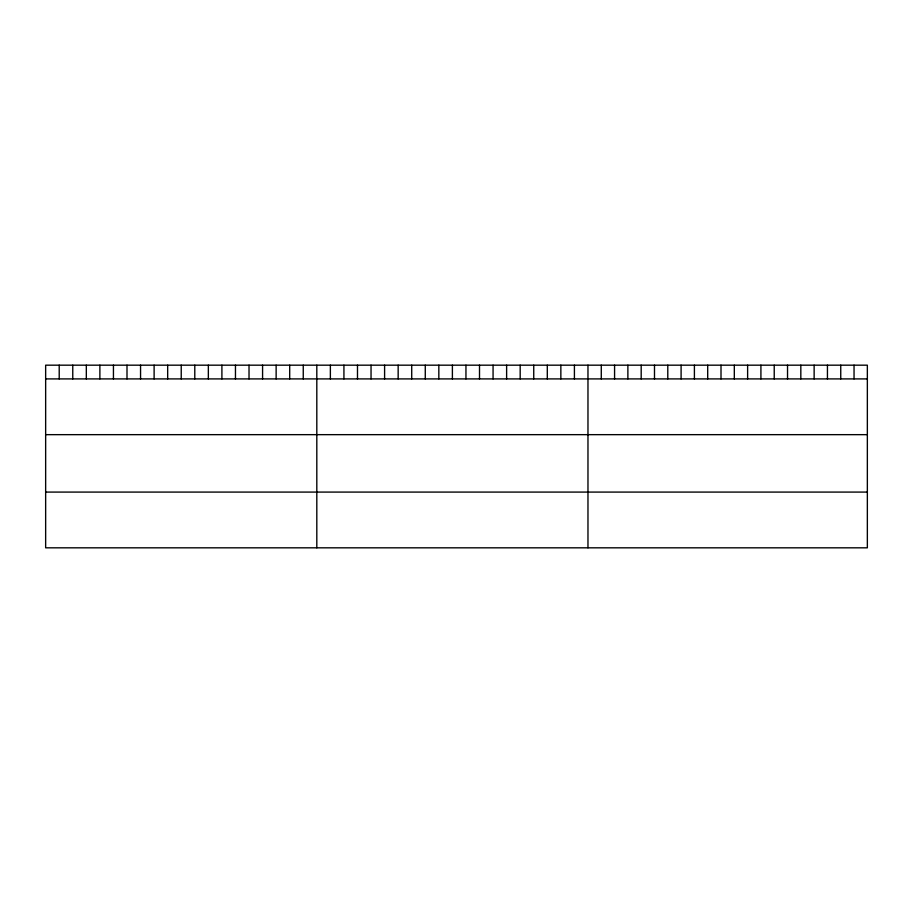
<?xml version="1.0" encoding="UTF-8"?>
<svg xmlns="http://www.w3.org/2000/svg" width="913" height="913" viewBox="0 0 913 913"><rect width="100%" height="100%" fill="white"/><g stroke="black" fill="none" stroke-linecap="round" stroke-linejoin="round"><path stroke-width="1.37" d="M867.35 378.906L867.35 547.823L45.65 547.823L45.65 365.177L867.35 365.177L867.35 378.906L45.65 378.906M45.65 434.656L867.35 434.656M45.65 492.084L867.35 492.084M854.043 365.177L854.043 378.906M840.747 365.177L840.747 378.906M827.44 365.177L827.44 378.906M814.134 365.177L814.134 378.906M800.827 365.177L800.827 378.906M787.531 365.177L787.531 378.906M774.224 365.177L774.224 378.906M760.917 365.177L760.917 378.906M747.621 365.177L747.621 378.906M734.314 365.177L734.314 378.906M721.008 365.177L721.008 378.906M707.701 365.177L707.701 378.906M694.405 365.177L694.405 378.906M681.098 365.177L681.098 378.906M667.791 365.177L667.791 378.906M654.495 365.177L654.495 378.906M641.188 365.177L641.188 378.906M627.882 365.177L627.882 378.906M614.575 365.177L614.575 378.906M601.279 365.177L601.279 378.906M587.972 365.177L587.972 547.823M574.414 365.177L574.414 378.906M560.856 365.177L560.856 378.906M547.298 365.177L547.298 378.906M533.74 365.177L533.74 378.906M520.182 365.177L520.182 378.906M506.624 365.177L506.624 378.906M493.066 365.177L493.066 378.906M479.508 365.177L479.508 378.906M465.95 365.177L465.95 378.906M452.392 365.177L452.392 378.906M438.833 365.177L438.833 378.906M425.275 365.177L425.275 378.906M411.717 365.177L411.717 378.906M398.159 365.177L398.159 378.906M384.601 365.177L384.601 378.906M371.043 365.177L371.043 378.906M357.485 365.177L357.485 378.906M343.927 365.177L343.927 378.906M330.369 365.177L330.369 378.906M316.811 365.177L316.811 547.823M303.253 365.177L303.253 378.906M289.695 365.177L289.695 378.906M276.137 365.177L276.137 378.906M262.579 365.177L262.579 378.906M249.021 365.177L249.021 378.906M235.463 365.177L235.463 378.906M221.905 365.177L221.905 378.906M208.347 365.177L208.347 378.906M194.789 365.177L194.789 378.906M181.231 365.177L181.231 378.906M167.672 365.177L167.672 378.906M154.114 365.177L154.114 378.906M140.556 365.177L140.556 378.906M126.998 365.177L126.998 378.906M113.44 365.177L113.44 378.906M99.882 365.177L99.882 378.906M86.324 365.177L86.324 378.906M72.766 365.177L72.766 378.906M59.208 365.177L59.208 378.906"/></g></svg>
